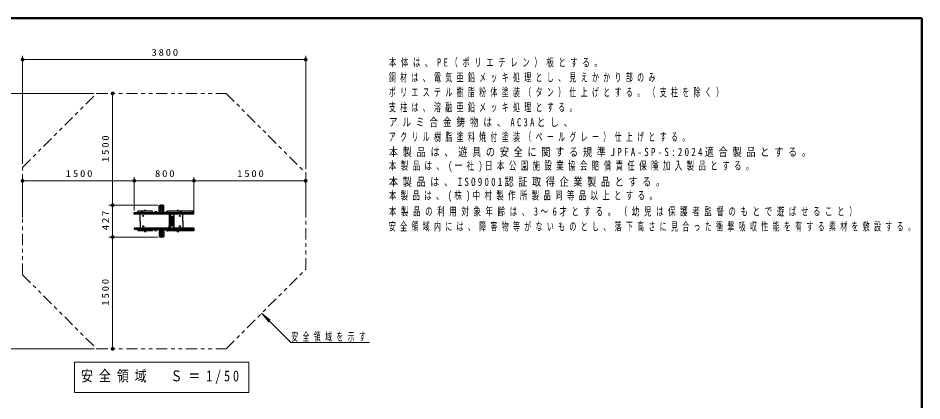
# Model space of a CAD drawing. Units: millimetres on the paper, with parts at other scales. Extents: x -365 to 0, y 0 to 257.
# Drawn here: x -242.6 to 0, y 154.3 to 257 of the extents above; entities that cross this region are included whole.
import ezdxf

# ---------------------------------------------------------------- set-up
doc = ezdxf.new("R2010")
doc.units = ezdxf.units.MM
doc.linetypes.add('USER3', pattern=[8, 3, -1, 1, -1, 1, -1])
doc.layers.add('LY_1', color=7, linetype='Continuous', lineweight=13)
doc.styles.add('ＭＳ ゴシック', font='')
doc.styles.get('ＭＳ ゴシック').set_extended_font_data('MS Gothic')

# ---------------------------------------------------------------- blocks, each defined once
blk = doc.blocks.new('filled_dot')
at = {"color": 0, "linetype": 'Continuous', "lineweight": -2, "const_width": 1.25}
blk.add_lwpolyline([(-0.625, 0, 1), (0.625, 0, 1)], format="xyb", close=True, dxfattribs=at)

msp = doc.modelspace()

# ---------------------------------------------------------------- linework, layer by layer
at = {"layer": 'LY_1', "lineweight": 50}
for p, q in [((0, 257), (-365, 257)), ((0, 0), (0, 257))]:
    msp.add_line(p, q, dxfattribs=at)
at = {"layer": 'LY_1'}
for p, q in [((-241.427, 217.917), (-241.427, 246.855)), ((-241.427, 245.855), (-165.427, 245.855)), ((-165.427, 216.431), (-165.427, 246.855)), ((-222.169, 236.775), (-253.877, 236.775)), ((-217.251, 236.775), (-217.251, 206.775)), ((-241.427, 203.505), (-241.427, 214.329)), ((-211.427, 205.395), (-211.427, 214.329)), ((-195.427, 205.395), (-195.427, 214.329)), ((-165.427, 203.505), (-165.427, 214.329)), ((-241.427, 213.329), (-211.427, 213.329)), ((-211.427, 213.329), (-195.427, 213.329)), ((-195.427, 213.329), (-165.427, 213.329)), ((-205.127, 206.775), (-218.251, 206.775)), ((-217.251, 198.235), (-217.251, 206.775)), ((-205.127, 198.235), (-218.251, 198.235)), ((-217.251, 168.235), (-217.251, 198.235)), ((-177.272, 177.818), (-175.344, 175.52)), ((-177.272, 177.818), (-174.974, 175.889)), ((-169.423, 169.969), (-177.272, 177.818)), ((-169.423, 169.969), (-148.298, 169.969)), ((-222.169, 168.235), (-253.877, 168.235)), ((-227.527, 164.674), (-227.527, 156.541)), ((-180.727, 164.674), (-227.527, 164.674)), ((-180.727, 156.541), (-180.727, 164.674)), ((-227.527, 156.541), (-180.727, 156.541))]:
    msp.add_line(p, q, dxfattribs=at)
at = {"layer": 'LY_1', "linetype": 'USER3'}
for p, q in [((-241.427, 216.917), (-221.569, 236.775)), ((-221.569, 236.775), (-186.771, 236.775)), ((-186.771, 236.775), (-165.427, 215.431)), ((-241.427, 188.093), (-241.427, 216.917)), ((-165.427, 189.579), (-165.427, 215.431)), ((-186.771, 168.235), (-165.427, 189.579)), ((-241.427, 188.093), (-221.569, 168.235)), ((-221.569, 168.235), (-186.771, 168.235))]:
    msp.add_line(p, q, dxfattribs=at)
at = {"layer": 'LY_1', "lineweight": 25}
for p, q in [((-204.727, 204.815), (-204.727, 206.608)), ((-204.437, 206.515), (-203.817, 206.515)), ((-203.817, 206.415), (-204.437, 206.415)), ((-204.437, 206.255), (-203.817, 206.255)), ((-203.527, 204.815), (-203.527, 206.608)), ((-195.427, 204.775), (-211.427, 204.775)), ((-211.427, 204.395), (-211.427, 204.775)), ((-195.427, 204.395), (-211.427, 204.395)), ((-206.527, 205.155), (-210.527, 205.155)), ((-210.527, 204.775), (-210.527, 205.155)), ((-209.827, 202.505), (-209.827, 204.395)), ((-206.527, 204.775), (-206.527, 205.155)), ((-204.687, 204.975), (-203.567, 204.975)), ((-203.817, 206.155), (-204.437, 206.155)), ((-204.437, 205.995), (-203.817, 205.995)), ((-203.817, 205.895), (-204.437, 205.895)), ((-204.437, 205.735), (-203.817, 205.735)), ((-203.817, 205.635), (-204.437, 205.635)), ((-204.437, 205.475), (-203.817, 205.475)), ((-203.817, 205.375), (-204.437, 205.375)), ((-196.827, 205.155), (-202.485, 205.155)), ((-202.485, 204.775), (-202.485, 205.155)), ((-200.78, 204.395), (-200.78, 200.615)), ((-198.427, 202.505), (-198.427, 204.395)), ((-195.427, 205.155), (-196.827, 205.155)), ((-195.861, 204.775), (-195.861, 205.155)), ((-195.427, 204.775), (-195.427, 205.155)), ((-195.427, 204.395), (-195.427, 204.775)), ((-209.827, 202.505), (-209.827, 200.615)), ((-202.095, 203.795), (-202.095, 201.215)), ((-201.738, 203.795), (-201.738, 201.215)), ((-201.601, 203.495), (-201.601, 201.515)), ((-201.396, 203.495), (-201.396, 201.515)), ((-201.259, 203.495), (-201.259, 201.515)), ((-201.157, 203.795), (-201.02, 203.795)), ((-201.011, 203.495), (-201.011, 201.515)), ((-200.917, 203.495), (-200.917, 201.515)), ((-198.427, 202.505), (-198.427, 200.615)), ((-211.427, 200.615), (-211.427, 200.235)), ((-195.427, 200.615), (-211.427, 200.615)), ((-195.427, 200.235), (-211.427, 200.235)), ((-210.527, 200.235), (-210.527, 199.855)), ((-206.527, 199.855), (-210.527, 199.855)), ((-206.527, 200.235), (-206.527, 199.855)), ((-204.727, 200.195), (-204.727, 198.402)), ((-204.687, 200.035), (-203.567, 200.035)), ((-203.817, 199.635), (-204.437, 199.635)), ((-204.437, 199.535), (-203.817, 199.535)), ((-203.817, 199.375), (-204.437, 199.375)), ((-204.437, 199.275), (-203.817, 199.275)), ((-203.817, 199.115), (-204.437, 199.115)), ((-204.437, 199.015), (-203.817, 199.015)), ((-203.527, 200.195), (-203.527, 198.402)), ((-202.485, 200.235), (-202.485, 199.855)), ((-196.827, 199.855), (-202.485, 199.855)), ((-201.157, 201.215), (-201.02, 201.215)), ((-195.427, 199.855), (-196.827, 199.855)), ((-195.861, 200.235), (-195.861, 199.855)), ((-195.427, 200.615), (-195.427, 200.235)), ((-195.427, 200.235), (-195.427, 199.855)), ((-203.817, 198.855), (-204.437, 198.855)), ((-204.437, 198.755), (-203.817, 198.755)), ((-203.817, 198.595), (-204.437, 198.595)), ((-204.437, 198.495), (-203.817, 198.495))]:
    msp.add_line(p, q, dxfattribs=at)
for points in [[(-201.89, 204.395), (-201.922, 204.387), (-201.953, 204.365), (-201.983, 204.329), (-202.011, 204.28), (-202.035, 204.219), (-202.056, 204.147), (-202.073, 204.067), (-202.085, 203.98), (-202.093, 203.889), (-202.095, 203.795)], [(-201.533, 204.395), (-201.565, 204.387), (-201.596, 204.365), (-201.626, 204.329), (-201.654, 204.28), (-201.678, 204.219), (-201.699, 204.147), (-201.716, 204.067), (-201.728, 203.98), (-201.736, 203.889), (-201.738, 203.795)], [(-201.601, 203.495), (-201.6, 203.534), (-201.598, 203.572), (-201.594, 203.61), (-201.588, 203.645), (-201.58, 203.677), (-201.571, 203.707), (-201.561, 203.733), (-201.55, 203.755), (-201.538, 203.772), (-201.525, 203.785), (-201.512, 203.792), (-201.499, 203.795), (-201.485, 203.792), (-201.472, 203.785), (-201.459, 203.772), (-201.447, 203.755), (-201.436, 203.733), (-201.426, 203.707), (-201.417, 203.677), (-201.41, 203.645), (-201.404, 203.61), (-201.4, 203.572), (-201.397, 203.534), (-201.396, 203.495)], [(-201.601, 201.515), (-201.6, 201.476), (-201.598, 201.437), (-201.594, 201.4), (-201.588, 201.365), (-201.58, 201.332), (-201.571, 201.303), (-201.561, 201.277), (-201.55, 201.255), (-201.538, 201.238), (-201.525, 201.225), (-201.512, 201.217), (-201.499, 201.215), (-201.485, 201.217), (-201.472, 201.225), (-201.459, 201.238), (-201.447, 201.255), (-201.436, 201.277), (-201.426, 201.303), (-201.417, 201.332), (-201.41, 201.365), (-201.404, 201.4), (-201.4, 201.437), (-201.397, 201.476), (-201.396, 201.515)], [(-201.157, 203.795), (-201.173, 203.791), (-201.188, 203.78), (-201.203, 203.762), (-201.217, 203.737), (-201.229, 203.707), (-201.24, 203.671), (-201.248, 203.631), (-201.254, 203.587), (-201.258, 203.542), (-201.259, 203.495)], [(-201.157, 201.215), (-201.173, 201.218), (-201.188, 201.229), (-201.203, 201.247), (-201.217, 201.272), (-201.229, 201.303), (-201.24, 201.338), (-201.248, 201.379), (-201.254, 201.422), (-201.258, 201.468), (-201.259, 201.515)], [(-201.114, 203.795), (-201.098, 203.791), (-201.082, 203.78), (-201.067, 203.762), (-201.054, 203.737), (-201.041, 203.707), (-201.031, 203.671), (-201.022, 203.631), (-201.016, 203.587), (-201.013, 203.542), (-201.011, 203.495)], [(-201.114, 201.215), (-201.098, 201.218), (-201.082, 201.229), (-201.067, 201.247), (-201.054, 201.272), (-201.041, 201.303), (-201.031, 201.338), (-201.022, 201.379), (-201.016, 201.422), (-201.013, 201.468), (-201.011, 201.515)], [(-201.02, 203.795), (-201.004, 203.791), (-200.988, 203.78), (-200.973, 203.762), (-200.96, 203.737), (-200.947, 203.707), (-200.937, 203.671), (-200.928, 203.631), (-200.922, 203.587), (-200.919, 203.542), (-200.917, 203.495)], [(-201.02, 201.215), (-201.004, 201.218), (-200.988, 201.229), (-200.973, 201.247), (-200.96, 201.272), (-200.947, 201.303), (-200.937, 201.338), (-200.928, 201.379), (-200.922, 201.422), (-200.919, 201.468), (-200.917, 201.515)], [(-201.89, 200.615), (-201.922, 200.622), (-201.953, 200.644), (-201.983, 200.68), (-202.011, 200.729), (-202.035, 200.79), (-202.056, 200.862), (-202.073, 200.942), (-202.085, 201.029), (-202.093, 201.121), (-202.095, 201.215)], [(-201.533, 200.615), (-201.565, 200.622), (-201.596, 200.644), (-201.626, 200.68), (-201.654, 200.729), (-201.678, 200.79), (-201.699, 200.862), (-201.716, 200.942), (-201.728, 201.029), (-201.736, 201.121), (-201.738, 201.215)]]:
    msp.add_lwpolyline(points, dxfattribs=at)
for centre in [(-209.027, 203.895), (-199.227, 203.895), (-209.027, 201.115), (-199.227, 201.115)]:
    msp.add_circle(centre, 0.14, dxfattribs=at)
for centre, radius, start, end in [((-204.627, 206.608), 0.1, 105.25752, 180), ((-204.127, 204.775), 2, 74.74248, 105.25752), ((-204.437, 206.465), 0.05, 90, 270), ((-204.437, 206.205), 0.05, 90, 270), ((-203.817, 206.465), 0.05, 270, 90), ((-203.817, 206.205), 0.05, 270, 90), ((-203.627, 206.608), 0.1, 0, 74.74248), ((-209.327, 204.765), 0.25, 2.33828, 177.66172), ((-208.527, 205.145), 0.25, 2.33828, 177.66172), ((-205.627, 204.737), 0.382, 132.14215, 174.30677), ((-205.627, 204.737), 0.382, 51.83521, 132.14215), ((-205.627, 204.737), 0.382, 5.69323, 51.83521), ((-204.687, 204.935), 0.04, 90, 180), ((-204.687, 204.815), 0.04, 180, 270), ((-204.437, 205.945), 0.05, 90, 270), ((-204.437, 205.685), 0.05, 90, 270), ((-204.437, 205.425), 0.05, 90, 270), ((-203.817, 205.945), 0.05, 270, 90), ((-203.817, 205.685), 0.05, 270, 90), ((-203.817, 205.425), 0.05, 270, 90), ((-203.567, 204.935), 0.04, 0, 90), ((-203.567, 204.815), 0.04, 270, 0), ((-202.627, 204.737), 0.382, 128.16479, 174.30677), ((-202.627, 204.737), 0.382, 68.05958, 128.16479), ((-199.727, 205.145), 0.25, 2.33828, 177.66172), ((-198.927, 204.765), 0.25, 2.33828, 177.66172), ((-209.327, 200.245), 0.25, 182.33828, 357.66172), ((-208.527, 199.865), 0.25, 182.33828, 357.66172), ((-205.627, 200.273), 0.382, 185.69323, 227.85785), ((-205.627, 200.273), 0.382, 227.85785, 308.16479), ((-205.627, 200.273), 0.382, 308.16479, 354.30677), ((-204.687, 200.195), 0.04, 90, 180), ((-204.687, 200.075), 0.04, 180, 270), ((-204.437, 199.585), 0.05, 90, 270), ((-204.437, 199.325), 0.05, 90, 270), ((-204.437, 199.065), 0.05, 90, 270), ((-203.817, 199.585), 0.05, 270, 90), ((-203.817, 199.325), 0.05, 270, 90), ((-203.817, 199.065), 0.05, 270, 90), ((-203.567, 200.195), 0.04, 0, 90), ((-203.567, 200.075), 0.04, 270, 0), ((-202.627, 200.273), 0.382, 185.69323, 231.83521), ((-202.627, 200.273), 0.382, 231.83521, 291.94042), ((-199.727, 199.865), 0.25, 182.33828, 357.66172), ((-198.927, 200.245), 0.25, 182.33828, 357.66172), ((-204.627, 198.402), 0.1, 180, 254.74248), ((-204.127, 200.235), 2, 254.74248, 285.25752), ((-204.437, 198.805), 0.05, 90, 270), ((-204.437, 198.545), 0.05, 90, 270), ((-203.817, 198.805), 0.05, 270, 90), ((-203.817, 198.545), 0.05, 270, 90), ((-203.627, 198.402), 0.1, 285.25752, 0)]:
    msp.add_arc(centre, radius, start, end, dxfattribs=at)

# ---------------------------------------------------------------- block references
at = {"layer": 'LY_1', "xscale": 0.4, "yscale": 0.4}
for p in [(-241.427, 245.855), (-241.427, 213.329), (-211.427, 213.329), (-195.427, 213.329)]:
    msp.add_blockref('filled_dot', p, dxfattribs=at)
for p, rotation in [((-165.427, 245.855), 180), ((-217.251, 236.775), 270), ((-211.427, 213.329), 180), ((-195.427, 213.329), 180), ((-165.427, 213.329), 180), ((-217.251, 206.775), 270), ((-217.251, 206.775), 90), ((-217.251, 198.235), 90), ((-217.251, 198.235), 270), ((-217.251, 168.235), 90)]:
    msp.add_blockref('filled_dot', p, dxfattribs=dict(at, rotation=rotation))

# ---------------------------------------------------------------- texts
at = {"layer": 'LY_1', "style": 'ＭＳ ゴシック'}
for s, insert, char_height, attachment_point in [('\\T1.33;\\W1.15;3800', (-203, 246.855), 1.833, 8), ('\\T1.61;\\W0.65;本体は、PE（ポリエチレン）板とする。', (-143.085, 243.712), 2.199, 7), ('\\T1.64;\\W0.6;鋼材は、電気亜鉛メッキ処理とし、見えかかり部のみ', (-143.085, 239.712), 2.199, 7), ('\\T1.64;\\W0.6;ポリエステル樹脂粉体塗装（タン）仕上げとする。（支柱を除く）', (-143.085, 235.712), 2.199, 7), ('\\T1.64;\\W0.6;支柱は、溶融亜鉛メッキ処理とする。', (-143.085, 231.712), 2.199, 7), ('\\T1.57;\\W0.75;アルミ合金鋳物は、AC3Aとし、', (-143.085, 227.712), 2.199, 7), ('\\T1.64;\\W0.6;アクリル樹脂塗料焼付塗装（ペールグレー）仕上げとする。', (-143.085, 223.712), 2.199, 7), ('\\T1.51;\\W0.8;本製品は、遊具の安全に関する規準JPFA-SP-S:2024適合製品とする。', (-143.085, 219.712), 2.199, 7), ('\\T1.59;\\W0.65;本製品は、(一社)日本公園施設業協会賠償責任保険加入製品とする。', (-143.085, 215.712), 2.199, 7), ('\\T1.33;\\W1.15;1500', (-226.006, 214.329), 1.833, 8), ('\\T1.33;\\W1.15;800', (-203.011, 214.329), 1.833, 8), ('\\T1.33;\\W1.15;1500', (-180.006, 214.329), 1.833, 8), ('\\T1.5;\\W0.8;本製品は、ISO9001認証取得企業製品とする。', (-143.085, 211.712), 2.199, 7), ('\\T1.58;\\W0.65;本製品は、(株)中村製作所製品同等品以上とする。', (-143.085, 207.712), 2.199, 7), ('\\T1.62;\\W0.65;本製品の利用対象年齢は、3～6才とする。（幼児は保護者監督のもとで遊ばせること）', (-143.085, 203.712), 2.199, 7), ('\\T1.64;\\W0.6;安全領域内には、障害物等がないものとし、落下高さに見合った衝撃吸収性能を有する素材を敷設する。', (-143.085, 199.712), 2.199, 7), ('\\T1.64;\\W0.6;安全領域を示す', (-169.298, 170.119), 2.199, 7), ('\\T1.5;\\W0.8;安全領域\u3000Ｓ＝1/50', (-204.127, 160.607), 2.933, 5)]:
    msp.add_mtext(s, dxfattribs=dict(at, insert=insert, char_height=char_height, attachment_point=attachment_point))
at = {"layer": 'LY_1', "char_height": 1.833, "attachment_point": 8, "rotation": 90, "style": 'ＭＳ ゴシック'}
for s, insert in [('\\T1.33;\\W1.15;1500', (-218.251, 222.196)), ('\\T1.33;\\W1.15;427', (-218.251, 202.921)), ('\\T1.33;\\W1.15;1500', (-218.251, 183.656))]:
    msp.add_mtext(s, dxfattribs=dict(at, insert=insert))

doc.saveas('drawing.dxf')
